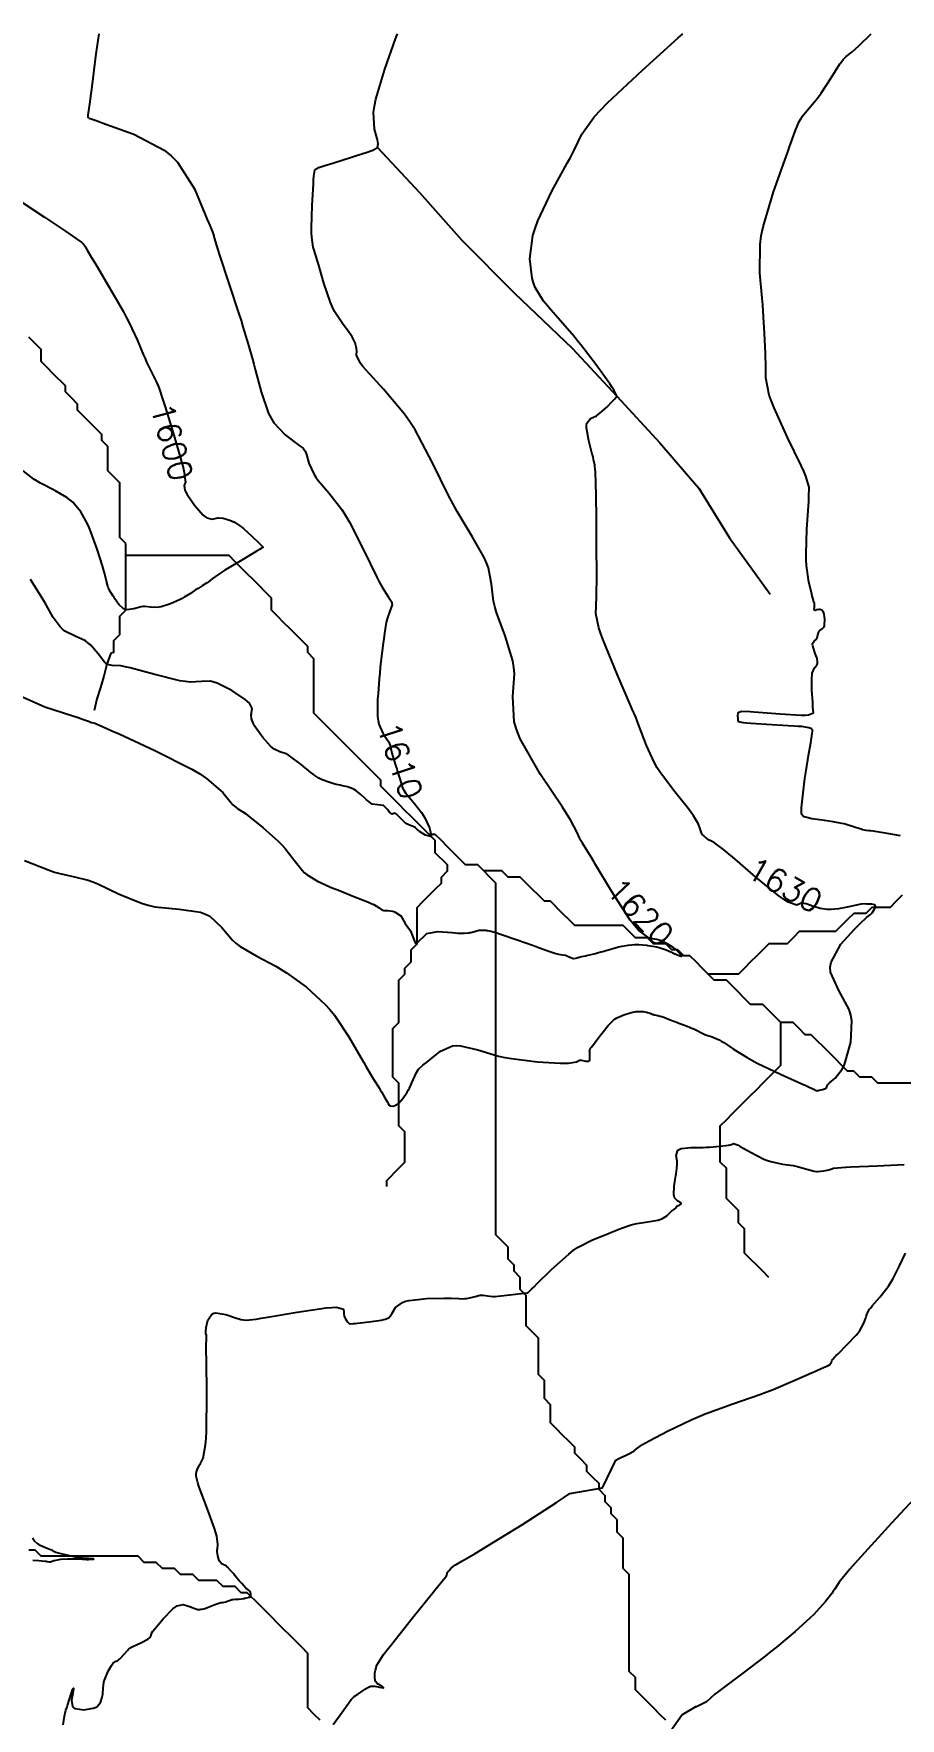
# Model space of a CAD drawing. Header units: metres. Extents: x 68 to 838477, y 94 to 1191015.
# Drawn here: x 837670.8 to 837813.7, y 1190736.2 to 1191013.9 of the extents above; entities that cross this region are included whole.
import ezdxf

# ---------------------------------------------------------------- set-up
doc = ezdxf.new("R2010")
doc.units = ezdxf.units.M
doc.header["$LTSCALE"] = 0.3
doc.layers.add('COTAS 10', color=1, linetype='Continuous')
doc.layers.add('DRENAJE', color=5, linetype='Continuous', lineweight=25)
doc.styles.get("Standard").update_dxf_attribs({"font": 'simplex.shx'})

msp = doc.modelspace()

# ---------------------------------------------------------------- linework, layer by layer
at = {"layer": 'COTAS 10'}
for points, elevation in [([(837667.63, 1190905.19), (837672.66, 1190902.94), (837677.29, 1190901.44), (837678.18, 1190901.14), (837678.9, 1190900.9), (837680.06, 1190900.48), (837680.1, 1190900.42), (837680.11, 1190900.42), (837680.12, 1190900.41), (837680.16, 1190900.4), (837680.29, 1190900.38), (837680.36, 1190900.36), (837680.45, 1190900.34), (837680.91, 1190900.21), (837682.77, 1190899.42), (837683.75, 1190898.98), (837684.92, 1190898.45), (837690.81, 1190895.72), (837696.91, 1190892.62), (837698.21, 1190891.85), (837699.34, 1190891.12), (837702.04, 1190888.79), (837703.38, 1190887.12), (837703.67, 1190886.79), (837703.92, 1190886.53), (837704.49, 1190886.11), (837705.32, 1190885.62), (837705.73, 1190885.32), (837706.21, 1190884.96), (837708.59, 1190883.04), (837711.15, 1190880.76), (837711.73, 1190880.17), (837712.27, 1190879.59), (837713.77, 1190877.63), (837715.08, 1190875.98), (837715.49, 1190875.58), (837715.91, 1190875.23), (837717.63, 1190874.17), (837719.68, 1190873.27), (837720.32, 1190873), (837720.98, 1190872.73), (837723.64, 1190871.68), (837726.01, 1190870.72), (837726.49, 1190870.5), (837726.91, 1190870.31), (837727.78, 1190869.76), (837728.24, 1190869.44), (837728.39, 1190869.39), (837728.55, 1190869.35), (837729.21, 1190869.34), (837729.98, 1190869.26), (837730.21, 1190869.18), (837730.45, 1190869.08), (837731.38, 1190868.49), (837732.09, 1190867.22), (837732.94, 1190866.01), (837733.73, 1190864.01), (837733.97, 1190863.89), (837735.66, 1190865.58), (837737.47, 1190865.9), (837739.8, 1190865.7), (837740.31, 1190865.66), (837740.76, 1190865.63), (837741.87, 1190865.61), (837742.55, 1190865.67), (837742.73, 1190865.7), (837742.91, 1190865.74), (837743.5, 1190865.9), (837744.05, 1190866.06), (837744.2, 1190866.08), (837744.35, 1190866.11), (837744.87, 1190866.13), (837745.38, 1190866.09), (837745.52, 1190866.07), (837745.67, 1190866.05), (837746.2, 1190865.94), (837747.19, 1190865.64), (837747.62, 1190865.5), (837748.12, 1190865.33), (837750.52, 1190864.5), (837753.06, 1190863.62), (837753.66, 1190863.41), (837754.2, 1190863.21), (837755.78, 1190862.65), (837756.89, 1190862.27), (837757.14, 1190862.2), (837757.37, 1190862.14), (837758, 1190862.04), (837758.48, 1190861.97), (837758.61, 1190861.94), (837758.74, 1190861.89), (837759.21, 1190861.68), (837759.64, 1190861.48), (837759.74, 1190861.46), (837759.85, 1190861.44), (837760.18, 1190861.47), (837760.52, 1190861.58), (837760.63, 1190861.6), (837760.74, 1190861.63), (837761.18, 1190861.74), (837761.78, 1190861.87), (837761.99, 1190861.93), (837762.22, 1190861.98), (837763.22, 1190862.23), (837764.35, 1190862.52), (837764.66, 1190862.6), (837764.98, 1190862.69), (837766.12, 1190863.03), (837767.23, 1190863.34), (837767.53, 1190863.41), (837767.82, 1190863.47), (837768.85, 1190863.64), (837769.92, 1190863.72), (837770.25, 1190863.72), (837770.58, 1190863.72), (837771.9, 1190863.63), (837772.1, 1190863.6), (837773.23, 1190863.43), (837773.58, 1190863.35), (837773.93, 1190863.26), (837775.09, 1190862.84), (837775.97, 1190862.46), (837775.98, 1190862.46), (837776.15, 1190862.38), (837776.29, 1190862.32), (837776.52, 1190862.23), (837776.64, 1190862.18), (837776.7, 1190862.15), (837776.79, 1190862.11), (837777.22, 1190861.93), (837777.59, 1190861.81), (837777.64, 1190861.81), (837777.66, 1190861.84), (837777.51, 1190862.06), (837777.23, 1190862.38), (837777.16, 1190862.45), (837777.1, 1190862.52), (837776.9, 1190862.75), (837776.56, 1190863.03), (837776.41, 1190863.13), (837776.23, 1190863.25), (837775.35, 1190863.79), (837774.25, 1190864.32), (837773.92, 1190864.44), (837773.58, 1190864.54), (837772.3, 1190864.81), (837770.53, 1190866.1), (837769.89, 1190866.85), (837769.19, 1190867.77), (837766.11, 1190872.52), (837763.52, 1190876.84), (837763.24, 1190877.3), (837762.67, 1190878.24), (837762.2, 1190879.02), (837761.28, 1190880.45), (837760.97, 1190880.93), (837760.88, 1190881.11), (837760.79, 1190881.32), (837760.45, 1190882.21), (837759.31, 1190884.3), (837758.71, 1190885.25), (837758, 1190886.37), (837754.41, 1190891.76), (837751.04, 1190897.66), (837750.46, 1190899.09), (837750.04, 1190900.44), (837749.8, 1190904.61), (837750.08, 1190908.34), (837749.98, 1190909.41), (837749.8, 1190910.5), (837748.54, 1190914.61), (837747.12, 1190918.49), (837746.85, 1190919.44), (837746.63, 1190920.33), (837746.28, 1190923.14), (837745.8, 1190925.84), (837745.49, 1190926.67), (837745.11, 1190927.55), (837743.14, 1190931.01), (837740.64, 1190935.13), (837739.93, 1190936.41), (837739.21, 1190937.76), (837736.57, 1190943.16), (837733.7, 1190948.55), (837732.84, 1190949.9), (837731.96, 1190951.18), (837728.53, 1190955.29), (837725.65, 1190958.39), (837725.11, 1190959.04), (837724.68, 1190959.61), (837724.07, 1190960.89), (837724.1, 1190961.62), (837724.08, 1190961.84), (837724.05, 1190962.06), (837723.83, 1190962.9), (837723.32, 1190963.92), (837723.1, 1190964.25), (837722.86, 1190964.61), (837721.72, 1190966.08), (837720.43, 1190968.09), (837720.1, 1190968.78), (837719.78, 1190969.54), (837718.68, 1190972.76), (837717.78, 1190975.86), (837717.58, 1190976.54), (837717.4, 1190977.15), (837716.92, 1190978.68), (837716.69, 1190980.36), (837716.66, 1190981.06), (837716.65, 1190981.86), (837716.75, 1190985.56), (837716.94, 1190989.11), (837716.99, 1190989.8), (837717.03, 1190990.37), (837717.18, 1190991.4), (837717.51, 1190991.64), (837717.67, 1190991.72), (837717.87, 1190991.8), (837718.84, 1190992.14), (837720.31, 1190992.6), (837720.82, 1190992.76), (837721.37, 1190992.93), (837723.74, 1190993.66), (837725.95, 1190994.38), (837726.39, 1190994.54), (837726.76, 1190994.69), (837727.52, 1190995.09), (837727.62, 1190995.74), (837727.58, 1190996.05), (837727.51, 1190996.4), (837727.03, 1190998.12), (837726.93, 1191000), (837726.88, 1191000.9), (837727.03, 1191001.93), (837727.25, 1191003.06), (837728.74, 1191008.05), (837730.5, 1191013.01), (837730.82, 1191013.87)], 1620), ([(837669.35, 1190877.57), (837673.37, 1190876), (837674.3, 1190875.68), (837675.15, 1190875.42), (837677.57, 1190874.87), (837679.84, 1190874.32), (837680.6, 1190874.05), (837681.41, 1190873.72), (837684.81, 1190872.11), (837688.63, 1190870.53), (837689.71, 1190870.22), (837690.8, 1190869.97), (837694.81, 1190869.54), (837698.36, 1190869.06), (837699.16, 1190868.77), (837699.88, 1190868.41), (837701.83, 1190866.57), (837703.59, 1190864.46), (837704.2, 1190863.93), (837704.85, 1190863.43), (837707.63, 1190861.83), (837710.77, 1190860.17), (837711.66, 1190859.64), (837712.54, 1190859.06), (837715.8, 1190856.71), (837718.88, 1190853.88), (837719.65, 1190853.01), (837720.4, 1190852.1), (837722.81, 1190848.5), (837724.78, 1190845.09), (837725.24, 1190844.3), (837725.66, 1190843.59), (837726.88, 1190841.56), (837727.77, 1190840.13), (837727.98, 1190839.79), (837728.17, 1190839.46), (837728.75, 1190838.47), (837729.14, 1190837.77), (837729.22, 1190837.63), (837729.29, 1190837.51), (837729.42, 1190837.25), (837729.56, 1190837.17), (837729.62, 1190837.15), (837729.7, 1190837.14), (837730.09, 1190837.11), (837730.62, 1190837.29), (837730.79, 1190837.41), (837730.97, 1190837.56), (837731.68, 1190838.34), (837732.41, 1190839.4), (837732.59, 1190839.73), (837732.78, 1190840.06), (837733.38, 1190841.41), (837733.96, 1190842.65), (837734.13, 1190842.93), (837734.3, 1190843.18), (837734.96, 1190843.83), (837735.82, 1190844.48), (837736.13, 1190844.72), (837736.47, 1190844.98), (837737.91, 1190846.16), (837739.85, 1190847.02), (837740.49, 1190847.08), (837741.18, 1190847.06), (837744.04, 1190846.38), (837747.48, 1190845.36), (837748.53, 1190845.14), (837749.61, 1190844.94), (837753.88, 1190844.42), (837757.62, 1190844.21), (837758.38, 1190844.2), (837759.01, 1190844.21), (837760.29, 1190844.43), (837760.82, 1190844.66), (837760.98, 1190844.68), (837761.14, 1190844.68), (837761.79, 1190844.53), (837762.32, 1190844.49), (837762.42, 1190844.55), (837762.49, 1190844.66), (837762.54, 1190845.32), (837762.49, 1190846.05), (837762.48, 1190846.2), (837762.49, 1190846.33), (837762.56, 1190846.58), (837762.78, 1190846.83), (837762.88, 1190846.96), (837763, 1190847.12), (837763.57, 1190847.88), (837764.29, 1190848.82), (837764.49, 1190849.09), (837764.71, 1190849.36), (837765.51, 1190850.37), (837766.41, 1190851.27), (837766.69, 1190851.47), (837766.98, 1190851.66), (837768.12, 1190852.16), (837769.17, 1190852.47), (837769.4, 1190852.53), (837769.6, 1190852.58), (837770.14, 1190852.69), (837770.54, 1190852.72), (837770.66, 1190852.72), (837770.79, 1190852.72), (837771.28, 1190852.69), (837771.78, 1190852.61), (837771.91, 1190852.58), (837772.04, 1190852.55), (837772.47, 1190852.4), (837772.91, 1190852.23), (837773.04, 1190852.19), (837773.18, 1190852.15), (837773.72, 1190852.02), (837774.26, 1190851.89), (837774.4, 1190851.85), (837774.54, 1190851.8), (837775, 1190851.63), (837775.48, 1190851.44), (837775.62, 1190851.38), (837775.77, 1190851.32), (837776.34, 1190851.11), (837776.98, 1190850.87), (837777.18, 1190850.8), (837777.37, 1190850.73), (837778.13, 1190850.43), (837778.85, 1190850.15), (837779.02, 1190850.08), (837779.18, 1190850.02), (837779.67, 1190849.82), (837780.09, 1190849.63), (837780.22, 1190849.56), (837780.34, 1190849.5), (837780.8, 1190849.24), (837781.38, 1190848.95), (837781.57, 1190848.87), (837781.79, 1190848.79), (837782.68, 1190848.5), (837783.82, 1190848.01), (837784.19, 1190847.81), (837784.58, 1190847.58), (837786.19, 1190846.5), (837788.44, 1190845.1), (837789.24, 1190844.66), (837790.12, 1190844.2), (837793.95, 1190842.37), (837797.44, 1190840.79), (837798.11, 1190840.48), (837798.66, 1190840.23), (837799.54, 1190839.83), (837799.59, 1190839.8), (837799.61, 1190839.79), (837799.62, 1190839.78), (837799.69, 1190839.74), (837799.76, 1190839.7), (837799.78, 1190839.69), (837799.8, 1190839.69), (837799.85, 1190839.67), (837799.9, 1190839.67), (837799.91, 1190839.66), (837799.92, 1190839.66), (837799.96, 1190839.65), (837800.11, 1190839.67), (837800.2, 1190839.69), (837800.31, 1190839.72), (837800.86, 1190839.85), (837801.38, 1190840.02), (837801.47, 1190840.07), (837801.53, 1190840.12), (837801.56, 1190840.28), (837801.7, 1190840.6), (837801.83, 1190840.75), (837802.01, 1190840.92), (837802.98, 1190841.72), (837804.13, 1190843.21), (837804.41, 1190843.81), (837804.68, 1190844.5), (837805.53, 1190847.64), (837805.68, 1190851.18), (837805.51, 1190852.11), (837805.25, 1190853.03), (837803.54, 1190856.16), (837802.19, 1190859.16), (837802.15, 1190859.99), (837802.27, 1190860.82), (837803.91, 1190863.79), (837806.14, 1190866.27), (837806.62, 1190866.78), (837807.05, 1190867.22), (837808.13, 1190868.17), (837808.76, 1190868.67), (837808.91, 1190868.82), (837809.05, 1190868.98), (837809.45, 1190869.59), (837809.59, 1190870.1), (837809.56, 1190870.2), (837809.49, 1190870.28), (837809.01, 1190870.4), (837808.4, 1190870.4), (837808.26, 1190870.4), (837808.13, 1190870.4), (837807.75, 1190870.43), (837807.32, 1190870.41), (837807.16, 1190870.39), (837806.98, 1190870.36), (837806.19, 1190870.18), (837805.23, 1190869.96), (837804.94, 1190869.9), (837804.64, 1190869.83), (837803.5, 1190869.61), (837802.31, 1190869.49), (837801.98, 1190869.49), (837801.65, 1190869.51), (837800.48, 1190869.7), (837799.42, 1190869.99), (837799.17, 1190870.07), (837798.93, 1190870.15), (837798.2, 1190870.42), (837797.58, 1190870.56), (837797.41, 1190870.55), (837797.23, 1190870.52), (837796.61, 1190870.25), (837795.21, 1190870.71), (837794.54, 1190871.14), (837793.75, 1190871.71), (837789.89, 1190874.86), (837786.02, 1190878.17), (837785.37, 1190878.71), (837785.21, 1190878.84), (837784.53, 1190879.39), (837783.05, 1190880.48), (837782.44, 1190880.81), (837782.31, 1190880.88), (837782.2, 1190880.94), (837781.94, 1190881.11), (837781.78, 1190881.22), (837781.74, 1190881.25), (837781.7, 1190881.29), (837781.54, 1190881.42), (837781.39, 1190881.55), (837781.34, 1190881.59), (837781.31, 1190881.62), (837781.17, 1190881.75), (837781.05, 1190881.89), (837781.02, 1190881.94), (837780.99, 1190881.98), (837780.91, 1190882.16), (837780.79, 1190882.5), (837780.74, 1190882.64), (837780.68, 1190882.8), (837780.41, 1190883.57), (837779.62, 1190884.94), (837779.23, 1190885.48), (837778.78, 1190886.09), (837776.53, 1190888.9), (837774.16, 1190892.05), (837773.63, 1190892.89), (837773.15, 1190893.7), (837771.87, 1190896.53), (837770.56, 1190899.99), (837770.07, 1190901.21), (837769.51, 1190902.54), (837767.04, 1190908.3), (837764.76, 1190913.79), (837764.33, 1190914.95), (837763.99, 1190915.96), (837763.49, 1190918.3), (837763.55, 1190919.48), (837763.57, 1190919.75), (837763.58, 1190920), (837763.62, 1190920.7), (837763.64, 1190922.42), (837763.65, 1190923.31), (837763.65, 1190924.38), (837763.63, 1190929.72), (837763.59, 1190935.27), (837763.58, 1190936.46), (837763.57, 1190937.51), (837763.52, 1190940.04), (837763.45, 1190941.4), (837763.44, 1190941.71), (837763.42, 1190941.99), (837763.34, 1190942.74), (837763.14, 1190943.7), (837763.04, 1190944.1), (837762.92, 1190944.57), (837762.34, 1190946.75), (837761.96, 1190948.88), (837761.96, 1190949.32), (837762.02, 1190949.68), (837762.62, 1190950.43), (837763.6, 1190950.89), (837763.88, 1190951.08), (837764.18, 1190951.3), (837765.3, 1190952.3), (837766.27, 1190953.29), (837766.47, 1190953.5), (837766.64, 1190953.68), (837766.99, 1190954.1), (837766.55, 1190955.05), (837766.22, 1190955.55), (837765.8, 1190956.17), (837763.54, 1190959.27), (837761.03, 1190962.57), (837760.45, 1190963.3), (837759.93, 1190963.95), (837758.47, 1190965.66), (837757.23, 1190967.02), (837756.85, 1190967.45), (837756.45, 1190967.91), (837754.87, 1190969.76), (837753.49, 1190972.06), (837753.22, 1190972.8), (837753, 1190973.59), (837752.62, 1190976.78), (837753.14, 1190980.6), (837753.49, 1190981.78), (837753.93, 1190983.02), (837756.27, 1190987.91), (837758.8, 1190992.53), (837759.36, 1190993.6), (837759.87, 1190994.57), (837761.18, 1190997.3), (837763.13, 1191000), (837763.28, 1191000.21), (837764.28, 1191001.29), (837765.45, 1191002.5), (837771.18, 1191007.88), (837777.06, 1191013.17), (837777.82, 1191013.87)], 1630), ([(837679.9, 1191000), (837679.89, 1191000.01), (837679.88, 1191000.02), (837679.88, 1191000.03), (837679.84, 1191000.1), (837679.83, 1191000.26), (837679.83, 1191000.33), (837679.84, 1191000.42), (837679.9, 1191000.83), (837680.14, 1191002.62), (837680.26, 1191003.58), (837680.41, 1191004.73), (837681.16, 1191010.54), (837681.61, 1191013.87)], 1610), ([(837813.75, 1190881.67), (837811.5, 1190882.05), (837809.85, 1190882.32), (837809.52, 1190882.37), (837809.26, 1190882.41), (837808.81, 1190882.48), (837808.66, 1190882.49), (837808.58, 1190882.5), (837808.5, 1190882.5), (837808.09, 1190882.55), (837807.47, 1190882.67), (837807.25, 1190882.74), (837807.01, 1190882.81), (837805.99, 1190883.16), (837804.78, 1190883.54), (837804.42, 1190883.63), (837804.06, 1190883.71), (837802.65, 1190883.96), (837801.21, 1190884.16), (837800.83, 1190884.22), (837800.45, 1190884.27), (837799.12, 1190884.48), (837798.06, 1190884.71), (837797.86, 1190884.79), (837797.69, 1190884.88), (837797.38, 1190885.23), (837797.39, 1190886), (837797.41, 1190886.35), (837797.45, 1190886.76), (837797.66, 1190888.73), (837797.96, 1190891.1), (837798.06, 1190891.77), (837798.16, 1190892.44), (837798.57, 1190894.9), (837798.93, 1190896.97), (837799, 1190897.4), (837799.06, 1190897.76), (837799.19, 1190898.53), (837799.22, 1190898.84), (837799.22, 1190898.91), (837799.22, 1190898.97), (837799.2, 1190899.13), (837799.09, 1190899.25), (837799.03, 1190899.29), (837798.96, 1190899.32), (837798.62, 1190899.48), (837797.44, 1190899.65), (837796.84, 1190899.7), (837796.12, 1190899.75), (837792.54, 1190899.95), (837789.05, 1190900.15), (837788.38, 1190900.2), (837787.85, 1190900.26), (837787, 1190900.46), (837786.99, 1190900.73), (837786.98, 1190900.83), (837786.96, 1190900.94), (837786.89, 1190901.43), (837786.94, 1190901.88), (837787, 1190901.97), (837787.09, 1190902.04), (837787.58, 1190902.18), (837788.94, 1190902.13), (837789.57, 1190902.09), (837790.31, 1190902.03), (837793.9, 1190901.74), (837797.36, 1190901.54), (837798.01, 1190901.54), (837798.54, 1190901.58), (837799.36, 1190901.94), (837799.3, 1190902.84), (837799.28, 1190903.22), (837799.25, 1190903.65), (837799.13, 1190905.68), (837799.1, 1190907.7), (837799.14, 1190908.12), (837799.19, 1190908.49), (837799.53, 1190909.32), (837799.88, 1190909.71), (837799.95, 1190909.8), (837800, 1190909.88), (837800.05, 1190910.07), (837800.02, 1190910.21), (837800.02, 1190910.25), (837800.03, 1190910.29), (837800.06, 1190910.44), (837800.01, 1190910.78), (837799.96, 1190910.94), (837799.9, 1190911.13), (837799.54, 1190912.04), (837799.26, 1190912.98), (837799.24, 1190913.17), (837799.24, 1190913.34), (837799.48, 1190913.73), (837799.83, 1190914.02), (837799.9, 1190914.13), (837799.96, 1190914.25), (837800.12, 1190914.78), (837800.28, 1190915.29), (837800.35, 1190915.41), (837800.43, 1190915.51), (837800.79, 1190915.76), (837801.12, 1190916.1), (837801.17, 1190916.25), (837801.22, 1190916.43), (837801.25, 1190917.3), (837801.14, 1190918.17), (837801.09, 1190918.35), (837801.03, 1190918.5), (837800.76, 1190918.84), (837800.44, 1190918.95), (837800.34, 1190918.96), (837800.25, 1190918.96), (837799.91, 1190918.88), (837799.64, 1190918.82), (837799.59, 1190918.83), (837799.55, 1190918.85), (837799.5, 1190919.02), (837799.52, 1190919.23), (837799.52, 1190919.28), (837799.52, 1190919.33), (837799.52, 1190919.46), (837799.52, 1190919.56), (837799.52, 1190919.59), (837799.52, 1190919.61), (837799.53, 1190919.68), (837799.54, 1190919.74), (837799.54, 1190919.76), (837799.54, 1190919.77), (837799.54, 1190919.83), (837799.54, 1190919.88), (837799.53, 1190919.89), (837799.53, 1190919.91), (837799.53, 1190919.94), (837799.53, 1190919.99), (837799.53, 1190919.99), (837799.53, 1190920.02), (837799.52, 1190920.08), (837799.51, 1190920.1), (837799.5, 1190920.13), (837799.44, 1190920.25), (837799.27, 1190920.83), (837799.19, 1190921.14), (837799.1, 1190921.52), (837798.63, 1190923.44), (837798.24, 1190926.22), (837798.2, 1190927.13), (837798.17, 1190928.11), (837798.31, 1190932.2), (837798.56, 1190936), (837798.6, 1190936.8), (837798.64, 1190937.5), (837798.69, 1190939.11), (837798.14, 1190940.92), (837797.79, 1190941.74), (837797.36, 1190942.7), (837795.12, 1190947.31), (837792.88, 1190952.18), (837792.45, 1190953.29), (837792.1, 1190954.31), (837791.55, 1190957.17), (837791.5, 1190959.64), (837791.48, 1190960.41), (837791.45, 1190961.22), (837791.31, 1190964.45), (837791.09, 1190968.11), (837791.01, 1190969.18), (837790.91, 1190970.27), (837790.51, 1190974.45), (837790.58, 1190979.14), (837790.78, 1190980.56), (837791.07, 1190982.04), (837792.77, 1190987.8), (837794.67, 1190993.05), (837795.08, 1190994.21), (837795.45, 1190995.22), (837796.35, 1190997.8), (837797.04, 1190999.41), (837797.27, 1190999.82), (837797.39, 1191000), (837797.52, 1191000.21), (837798.55, 1191001.47), (837799.81, 1191002.96), (837800.2, 1191003.49), (837800.62, 1191004.07), (837802.27, 1191006.6), (837803.74, 1191008.88), (837804.03, 1191009.3), (837804.28, 1191009.64), (837804.76, 1191010.09), (837805.71, 1191010.81), (837806.24, 1191011.3), (837806.9, 1191011.92), (837808.87, 1191013.87)], 1640), ([(837679.92, 1191000), (837679.92, 1190999.98), (837679.95, 1190999.97), (837679.96, 1190999.96), (837679.96, 1190999.96), (837679.98, 1190999.95), (837681.12, 1190999.54), (837681.83, 1190999.28), (837682.71, 1190998.96), (837687.33, 1190997.3), (837692.36, 1190994.67), (837693.5, 1190993.74), (837694.53, 1190992.71), (837697.33, 1190988.29), (837699.06, 1190984.16), (837699.41, 1190983.33), (837699.7, 1190982.62), (837700.3, 1190981.19), (837700.48, 1190980.7), (837700.52, 1190980.58), (837700.55, 1190980.49), (837700.58, 1190980.23), (837700.95, 1190978.97), (837701.18, 1190978.24), (837701.47, 1190977.34), (837703, 1190972.72), (837704.65, 1190967.71), (837705.02, 1190966.57), (837705.34, 1190965.54), (837706.21, 1190962.72), (837706.9, 1190960.21), (837707.12, 1190959.39), (837707.36, 1190958.5), (837708.32, 1190954.83), (837709.57, 1190951.28), (837709.98, 1190950.48), (837710.42, 1190949.74), (837712.27, 1190947.74), (837713.97, 1190946.49), (837714.32, 1190946.23), (837714.61, 1190946.01), (837715.25, 1190945.55), (837715.58, 1190945.06), (837715.68, 1190944.81), (837715.79, 1190944.52), (837716.22, 1190943.1), (837717, 1190941.31), (837717.33, 1190940.78), (837717.71, 1190940.24), (837719.47, 1190938.19), (837721.63, 1190935.44), (837722.25, 1190934.46), (837722.89, 1190933.38), (837725.27, 1190928.71), (837727.38, 1190924.3), (837727.85, 1190923.39), (837728.27, 1190922.62), (837729.35, 1190920.97), (837729.85, 1190920.18), (837729.9, 1190919.96), (837729.91, 1190919.72), (837729.62, 1190918.85), (837729.1, 1190917.42), (837728.96, 1190916.83), (837728.83, 1190916.16), (837728.37, 1190913.05), (837727.98, 1190909.47), (837727.88, 1190908.5), (837727.8, 1190907.55), (837727.6, 1190905.08), (837727.54, 1190904.19), (837727.54, 1190901.32), (837727.62, 1190900.67), (837727.74, 1190900.08), (837728.44, 1190898.49), (837729.19, 1190897.44), (837729.33, 1190897.2), (837729.45, 1190896.98), (837729.65, 1190896.37), (837729.74, 1190895.75), (837729.8, 1190895.53), (837729.86, 1190895.28), (837730.19, 1190894.18), (837730.58, 1190893), (837730.68, 1190892.69), (837730.77, 1190892.39), (837731.09, 1190891.39), (837731.47, 1190890.15), (837731.64, 1190889.58), (837732.03, 1190888.91), (837732.21, 1190888.65), (837732.44, 1190888.36), (837733.55, 1190887.04), (837734.76, 1190885.49), (837735.05, 1190885.05), (837735.31, 1190884.6), (837736.09, 1190882.97), (837736.37, 1190881.78), (837736.33, 1190881.62), (837736.22, 1190881.52), (837735.4, 1190881.78), (837734.44, 1190882.39), (837734.25, 1190882.52), (837734.09, 1190882.63), (837733.81, 1190882.9), (837733.75, 1190883.02), (837733.73, 1190883.05), (837733.71, 1190883.07), (837733.64, 1190883.11), (837733.38, 1190883.21), (837733.24, 1190883.27), (837733.07, 1190883.33), (837732.19, 1190883.69), (837730.96, 1190884.9), (837730.71, 1190885.18), (837730.3, 1190885.39), (837729.94, 1190885.24), (837729.62, 1190885.43), (837729.49, 1190885.5), (837729.18, 1190886), (837728.5, 1190886.63), (837726.61, 1190886.89), (837725.91, 1190887.44), (837725.71, 1190887.61), (837725.5, 1190887.79), (837724.74, 1190888.49), (837723.92, 1190889.14), (837723.69, 1190889.28), (837723.46, 1190889.41), (837722.58, 1190889.72), (837721.75, 1190889.9), (837721.54, 1190889.95), (837721.34, 1190889.99), (837720.71, 1190890.13), (837720.13, 1190890.28), (837719.97, 1190890.33), (837719.8, 1190890.38), (837719.16, 1190890.6), (837718.57, 1190890.83), (837718.42, 1190890.89), (837718.28, 1190890.95), (837717.86, 1190891.15), (837717.18, 1190891.61), (837716.89, 1190891.84), (837716.55, 1190892.11), (837714.93, 1190893.42), (837713.22, 1190894.7), (837712.82, 1190894.96), (837712.46, 1190895.16), (837711.41, 1190895.52), (837710.47, 1190895.92), (837710.18, 1190896.15), (837709.86, 1190896.44), (837708.59, 1190897.89), (837707.47, 1190899.45), (837707.25, 1190899.8), (837707.07, 1190900.12), (837706.74, 1190900.96), (837706.71, 1190901.59), (837706.72, 1190901.77), (837706.73, 1190901.95), (837706.83, 1190902.63), (837706.41, 1190903.5), (837706.09, 1190903.81), (837705.69, 1190904.14), (837703.51, 1190905.59), (837701.07, 1190906.81), (837700.51, 1190907.01), (837699.99, 1190907.14), (837698.51, 1190907.08), (837696.62, 1190906.97), (837695.84, 1190907.07), (837694.95, 1190907.23), (837690.81, 1190908.26), (837686.77, 1190909.34), (837685.94, 1190909.53), (837685.23, 1190909.66), (837683.76, 1190909.74), (837683.01, 1190909.89), (837682.76, 1190910.06), (837682.51, 1190910.3), (837681.46, 1190911.63), (837680.18, 1190913.13), (837679.78, 1190913.46), (837679.36, 1190913.77), (837677.67, 1190914.58), (837676, 1190915.41), (837675.6, 1190915.73), (837675.22, 1190916.08), (837674.06, 1190917.67), (837672.88, 1190919.73), (837672.49, 1190920.39), (837672.06, 1190921.09), (837670.3, 1190923.9)], 1610), ([(837668.71, 1190986.22), (837672.64, 1190983.64), (837676.09, 1190981.3), (837676.78, 1190980.83), (837677.35, 1190980.44), (837678.47, 1190979.69), (837678.78, 1190979.47), (837678.84, 1190979.42), (837678.9, 1190979.37), (837679, 1190979.24), (837679.05, 1190979.14), (837679.07, 1190979.1), (837679.1, 1190979.07), (837679.2, 1190978.96), (837679.34, 1190978.77), (837679.39, 1190978.69), (837679.45, 1190978.6), (837679.67, 1190978.21), (837680.38, 1190976.99), (837680.74, 1190976.38), (837681.17, 1190975.66), (837683.29, 1190972.09), (837685.57, 1190968.11), (837686.09, 1190967.13), (837686.57, 1190966.2), (837687.93, 1190963.29), (837688.94, 1190960.9), (837689.2, 1190960.31), (837689.46, 1190959.74), (837690.32, 1190957.95), (837690.8, 1190956.98), (837691.01, 1190956.55), (837691.15, 1190956.25), (837691.28, 1190955.97), (837691.59, 1190955.25), (837692.04, 1190953.86), (837692.25, 1190953.17), (837692.51, 1190952.35), (837693.76, 1190948.25), (837694.98, 1190944.15), (837695.21, 1190943.32), (837695.4, 1190942.63), (837695.7, 1190941.25), (837695.72, 1190940.8), (837695.74, 1190940.7), (837695.75, 1190940.59), (837695.83, 1190940.3), (837695.86, 1190940.02), (837695.85, 1190939.93), (837695.83, 1190939.82), (837695.66, 1190939.41), (837695.78, 1190938.64), (837695.94, 1190938.32), (837696.15, 1190937.94), (837697.36, 1190936.18), (837698.75, 1190934.56), (837699.08, 1190934.27), (837699.39, 1190934.05), (837700.27, 1190933.85), (837700.99, 1190934.03), (837701.18, 1190934.05), (837701.38, 1190934.06), (837702.07, 1190933.99), (837702.77, 1190933.81), (837702.97, 1190933.74), (837703.17, 1190933.66), (837703.93, 1190933.33), (837704.84, 1190932.75), (837705.14, 1190932.52), (837705.46, 1190932.25), (837706.81, 1190931.05), (837708, 1190929.92), (837708.23, 1190929.7), (837708.41, 1190929.53), (837708.69, 1190929.25), (837708.67, 1190929.24), (837708.67, 1190929.23), (837708.66, 1190929.23), (837708.65, 1190929.21), (837708.07, 1190928.85), (837707.7, 1190928.63), (837707.25, 1190928.36), (837704.87, 1190926.95), (837702.37, 1190925.44), (837701.83, 1190925.1), (837701.36, 1190924.8), (837700.25, 1190924), (837699.6, 1190923.49), (837699.42, 1190923.36), (837699.24, 1190923.24), (837698.61, 1190922.85), (837697.94, 1190922.45), (837697.74, 1190922.32), (837697.53, 1190922.18), (837696.71, 1190921.61), (837695.67, 1190920.97), (837695.33, 1190920.78), (837694.96, 1190920.6), (837693.42, 1190919.92), (837691.88, 1190919.42), (837691.51, 1190919.34), (837691.17, 1190919.3), (837690.12, 1190919.36), (837689.16, 1190919.48), (837688.87, 1190919.46), (837688.56, 1190919.42), (837687.36, 1190919.09), (837686.19, 1190918.91), (837685.91, 1190918.96), (837685.65, 1190919.06), (837684.85, 1190919.78), (837684.24, 1190920.71), (837684.09, 1190920.93), (837683.95, 1190921.14), (837683.54, 1190921.77), (837683.21, 1190922.39), (837683.14, 1190922.59), (837683.06, 1190922.8), (837682.84, 1190923.65), (837682.49, 1190925.02), (837682.33, 1190925.55), (837682.16, 1190926.15), (837681.3, 1190928.88), (837680.27, 1190931.75), (837679.98, 1190932.45), (837679.69, 1190933.09), (837678.62, 1190935.07), (837677.28, 1190936.65), (837676.82, 1190937.04), (837676.33, 1190937.42), (837674.21, 1190938.62), (837671.98, 1190939.77), (837671.41, 1190940.11), (837670.87, 1190940.47), (837669.1, 1190941.84)], 1600), ([(837675.7, 1190735.1), (837675.93, 1190736.54), (837675.98, 1190736.83), (837676.02, 1190737.07), (837676.16, 1190737.54), (837676.31, 1190737.91), (837676.38, 1190738.09), (837676.44, 1190738.3), (837676.76, 1190739.35), (837677.05, 1190740.37), (837677.11, 1190740.57), (837677.16, 1190740.72), (837677.24, 1190740.98), (837677.25, 1190740.98), (837677.25, 1190740.98), (837677.25, 1190740.98), (837677.26, 1190740.99), (837677.28, 1190741.01), (837677.29, 1190741.02), (837677.3, 1190741.04), (837677.35, 1190741.12), (837677.39, 1190741.17), (837677.4, 1190741.16), (837677.4, 1190741.15), (837677.4, 1190741.05), (837677.33, 1190740.67), (837677.3, 1190740.48), (837677.27, 1190740.26), (837677.08, 1190739.17), (837677.26, 1190738.13), (837677.45, 1190737.94), (837677.7, 1190737.79), (837679.12, 1190737.61), (837680.65, 1190737.85), (837680.96, 1190737.97), (837681.24, 1190738.11), (837681.86, 1190738.81), (837682.14, 1190739.69), (837682.19, 1190739.94), (837682.23, 1190740.19), (837682.3, 1190741.16), (837682.43, 1190742.18), (837682.51, 1190742.48), (837682.61, 1190742.78), (837683.12, 1190743.94), (837683.67, 1190744.9), (837683.79, 1190745.09), (837683.9, 1190745.25), (837684.2, 1190745.53), (837684.41, 1190745.59), (837684.52, 1190745.64), (837684.72, 1190745.72), (837685.01, 1190745.94), (837685.11, 1190746.05), (837685.23, 1190746.17), (837685.78, 1190746.79), (837686.29, 1190747.4), (837686.39, 1190747.51), (837686.47, 1190747.6), (837686.61, 1190747.75), (837686.91, 1190747.89), (837687.09, 1190747.98), (837687.32, 1190748.09), (837688.52, 1190748.66), (837689.67, 1190749.26), (837689.87, 1190749.39), (837690.02, 1190749.49), (837690.13, 1190749.74), (837690.31, 1190750.26), (837690.5, 1190750.54), (837690.75, 1190750.88), (837692.18, 1190752.58), (837693.79, 1190754.22), (837694.17, 1190754.52), (837694.51, 1190754.74), (837695.46, 1190754.98), (837696.18, 1190754.76), (837696.37, 1190754.7), (837696.56, 1190754.63), (837697.22, 1190754.37), (837697.75, 1190754.17), (837697.87, 1190754.14), (837697.97, 1190754.12), (837698.22, 1190754.11), (837698.37, 1190754.16), (837698.41, 1190754.17), (837698.45, 1190754.17), (837698.58, 1190754.17), (837698.9, 1190754.25), (837699.05, 1190754.3), (837699.24, 1190754.37), (837700.13, 1190754.72), (837701.02, 1190755.07), (837701.2, 1190755.14), (837701.36, 1190755.19), (837701.7, 1190755.26), (837701.87, 1190755.26), (837701.93, 1190755.26), (837702, 1190755.27), (837702.25, 1190755.33), (837702.56, 1190755.42), (837702.65, 1190755.45), (837702.74, 1190755.48), (837703.11, 1190755.63), (837703.49, 1190755.76), (837703.6, 1190755.78), (837703.71, 1190755.8), (837704.08, 1190755.83), (837704.46, 1190755.84), (837704.57, 1190755.85), (837704.68, 1190755.86), (837705.08, 1190755.89), (837705.45, 1190755.95), (837705.54, 1190755.96), (837705.63, 1190755.98), (837705.89, 1190756.06), (837706.12, 1190756.13), (837706.18, 1190756.14), (837706.23, 1190756.15), (837706.42, 1190756.15), (837706.56, 1190756.21), (837706.59, 1190756.26), (837706.61, 1190756.32), (837706.63, 1190756.65), (837706.56, 1190757.01), (837706.52, 1190757.09), (837706.47, 1190757.16), (837706.22, 1190757.36), (837705.92, 1190757.55), (837705.84, 1190757.62), (837705.75, 1190757.7), (837705.46, 1190758.03), (837705.16, 1190758.4), (837705.09, 1190758.49), (837705.01, 1190758.58), (837704.73, 1190758.88), (837704.49, 1190759.13), (837704.43, 1190759.2), (837704.38, 1190759.26), (837704.23, 1190759.48), (837704.02, 1190759.76), (837703.92, 1190759.86), (837703.82, 1190759.99), (837703.32, 1190760.53), (837702.83, 1190761.03), (837702.73, 1190761.13), (837702.65, 1190761.21), (837702.5, 1190761.36), (837702.44, 1190761.39), (837702.41, 1190761.4), (837702.39, 1190761.41), (837702.27, 1190761.44), (837702.11, 1190761.52), (837702.05, 1190761.55), (837701.99, 1190761.59), (837701.72, 1190761.77), (837701.46, 1190762.09), (837701.4, 1190762.22), (837701.34, 1190762.35), (837701.19, 1190762.97), (837701.11, 1190763.7), (837701.11, 1190763.9), (837701.12, 1190764.1), (837701.2, 1190764.85), (837701.02, 1190766.2), (837700.86, 1190766.78), (837700.65, 1190767.46), (837699.49, 1190770.67), (837698.31, 1190773.83), (837698.08, 1190774.47), (837697.9, 1190775.01), (837697.6, 1190776.13), (837697.64, 1190776.58), (837697.66, 1190776.71), (837697.69, 1190776.84), (837697.86, 1190777.29), (837698.13, 1190777.83), (837698.23, 1190778.02), (837698.34, 1190778.22), (837698.79, 1190779.08), (837699.19, 1190781.27), (837699.26, 1190782.31), (837699.31, 1190783.53), (837699.36, 1190789.53), (837699.31, 1190795.38), (837699.3, 1190796.52), (837699.3, 1190797.44), (837699.32, 1190799.02), (837699.32, 1190799.24), (837699.32, 1190799.31), (837699.31, 1190799.37), (837699.23, 1190799.64), (837699.22, 1190800.15), (837699.25, 1190800.37), (837699.29, 1190800.62), (837699.55, 1190801.82), (837700.22, 1190802.83), (837700.52, 1190802.97), (837700.87, 1190803.03), (837702.53, 1190802.73), (837704.25, 1190802.15), (837704.63, 1190802.04), (837704.97, 1190801.95), (837705.86, 1190801.8), (837707.53, 1190802), (837708.36, 1190802.13), (837709.36, 1190802.29), (837714.28, 1190803.13), (837719.08, 1190803.85), (837720, 1190803.93), (837720.74, 1190803.96), (837721.93, 1190803.64), (837721.96, 1190803.07), (837721.98, 1190802.93), (837721.99, 1190802.81), (837722.04, 1190802.47), (837722.14, 1190802.19), (837722.18, 1190802.11), (837722.22, 1190802.03), (837722.43, 1190801.74), (837722.63, 1190801.49), (837722.68, 1190801.43), (837722.72, 1190801.39), (837722.84, 1190801.28), (837722.92, 1190801.22), (837722.94, 1190801.21), (837722.96, 1190801.21), (837723.02, 1190801.19), (837723.53, 1190801.25), (837723.83, 1190801.29), (837724.2, 1190801.33), (837726.14, 1190801.56), (837728.1, 1190801.84), (837728.49, 1190801.92), (837728.82, 1190801.99), (837729.44, 1190802.24), (837729.72, 1190802.64), (837729.82, 1190802.8), (837729.94, 1190802.99), (837730.46, 1190803.89), (837731.61, 1190804.76), (837732.13, 1190804.93), (837732.73, 1190805.08), (837735.61, 1190805.39), (837738.52, 1190805.47), (837739.13, 1190805.47), (837739.67, 1190805.46), (837740.92, 1190805.38), (837741.73, 1190805.35), (837741.99, 1190805.37), (837742.26, 1190805.41), (837743.37, 1190805.67), (837744.45, 1190805.92), (837744.7, 1190805.95), (837744.94, 1190805.96), (837745.64, 1190805.86), (837746.55, 1190805.75), (837746.92, 1190805.75), (837747.35, 1190805.77), (837749.33, 1190805.97), (837751.19, 1190806.21), (837751.55, 1190806.25), (837751.84, 1190806.29), (837752.29, 1190806.35), (837752.3, 1190806.36), (837752.3, 1190806.36), (837752.31, 1190806.36), (837752.34, 1190806.38), (837752.95, 1190806.97), (837753.32, 1190807.33), (837753.78, 1190807.79), (837756.19, 1190810.17), (837759.04, 1190812.72), (837759.78, 1190813.29), (837760.5, 1190813.78), (837762.93, 1190815.07), (837765.06, 1190815.9), (837765.6, 1190816.11), (837766.11, 1190816.31), (837767.75, 1190817), (837769.31, 1190817.55), (837769.78, 1190817.67), (837770.25, 1190817.77), (837772.06, 1190818.03), (837773.7, 1190818.28), (837774.06, 1190818.39), (837774.39, 1190818.5), (837775.23, 1190819.04), (837775.75, 1190819.58), (837775.87, 1190819.7), (837775.99, 1190819.8), (837776.32, 1190820.03), (837776.54, 1190820.18), (837776.59, 1190820.22), (837776.63, 1190820.27), (837776.72, 1190820.43), (837776.85, 1190820.59), (837776.91, 1190820.64), (837776.99, 1190820.68), (837777.36, 1190820.83), (837777.58, 1190821.02), (837777.56, 1190821.08), (837777.5, 1190821.15), (837777.01, 1190821.43), (837776.47, 1190822), (837776.4, 1190822.25), (837776.34, 1190822.54), (837776.41, 1190823.9), (837776.63, 1190825.33), (837776.69, 1190825.66), (837776.73, 1190825.96), (837776.87, 1190826.81), (837776.92, 1190827.55), (837776.92, 1190827.78), (837776.9, 1190828.02), (837776.77, 1190828.99), (837777.03, 1190829.83), (837777.26, 1190829.98), (837777.55, 1190830.11), (837779.19, 1190830.28), (837781.19, 1190830.3), (837781.71, 1190830.32), (837782.23, 1190830.34), (837783.99, 1190830.5), (837785.36, 1190830.69), (837785.63, 1190830.74), (837785.84, 1190830.78), (837786.21, 1190830.93), (837786.69, 1190830.79), (837786.96, 1190830.65), (837787.31, 1190830.47), (837789.09, 1190829.46), (837791.22, 1190828.38), (837791.79, 1190828.15), (837792.34, 1190827.96), (837794.27, 1190827.54), (837796.02, 1190827.29), (837796.46, 1190827.2), (837796.89, 1190827.11), (837798.28, 1190826.7), (837799.49, 1190826.37), (837799.8, 1190826.33), (837800.1, 1190826.31), (837801.1, 1190826.41), (837801.91, 1190826.62), (837802.09, 1190826.67), (837802.25, 1190826.72), (837802.69, 1190826.86), (837803.98, 1190826.99), (837804.69, 1190827.03), (837805.54, 1190827.08), (837809.87, 1190827.27), (837814.31, 1190827.46)], 1640), ([(837720.21, 1190735.17), (837721.68, 1190737.22), (837722.79, 1190738.77), (837723.02, 1190739.08), (837723.22, 1190739.33), (837723.67, 1190739.79), (837723.97, 1190739.97), (837724.08, 1190740.04), (837724.2, 1190740.12), (837724.74, 1190740.5), (837725.29, 1190740.9), (837725.42, 1190740.99), (837725.54, 1190741.07), (837725.93, 1190741.29), (837726.25, 1190741.42), (837726.33, 1190741.45), (837726.41, 1190741.47), (837726.68, 1190741.49), (837726.94, 1190741.48), (837727.01, 1190741.47), (837727.08, 1190741.47), (837727.33, 1190741.44), (837727.62, 1190741.39), (837727.71, 1190741.38), (837727.81, 1190741.35), (837728.2, 1190741.26), (837728.46, 1190741.22), (837728.48, 1190741.23), (837728.48, 1190741.25), (837728.27, 1190741.42), (837727.91, 1190741.64), (837727.82, 1190741.7), (837727.74, 1190741.75), (837727.45, 1190741.93), (837727.22, 1190742.2), (837727.18, 1190742.3), (837727.14, 1190742.43), (837727.06, 1190743), (837727.1, 1190743.71), (837727.13, 1190743.92), (837727.18, 1190744.13), (837727.43, 1190744.96), (837728.53, 1190746.69), (837729.11, 1190747.47), (837729.8, 1190748.38), (837733.31, 1190752.78), (837736.77, 1190757.05), (837737.43, 1190757.87), (837737.98, 1190758.55), (837738.89, 1190759.7), (837738.97, 1190759.84), (837738.98, 1190759.88), (837738.99, 1190759.91), (837739, 1190760), (837739, 1190760.08), (837739.01, 1190760.1), (837739.02, 1190760.12), (837739.06, 1190760.21), (837739.11, 1190760.28), (837739.12, 1190760.29), (837739.13, 1190760.31), (837739.16, 1190760.36), (837739.23, 1190760.46), (837739.28, 1190760.52), (837739.33, 1190760.58), (837739.59, 1190760.89), (837740.06, 1190761.29), (837740.25, 1190761.42), (837740.46, 1190761.55), (837741.4, 1190762.08), (837743.6, 1190763.35), (837744.6, 1190763.95), (837745.77, 1190764.66), (837751.4, 1190768.13), (837757.03, 1190771.75), (837758.2, 1190772.55), (837759.2, 1190773.27), (837764.62, 1190774.17), (837766.82, 1190778.77), (837767.19, 1190778.95), (837767.53, 1190779.11), (837768.59, 1190779.61), (837769.39, 1190780.03), (837769.57, 1190780.14), (837769.74, 1190780.25), (837770.19, 1190780.64), (837771.19, 1190781.31), (837771.69, 1190781.6), (837772.3, 1190781.94), (837775.32, 1190783.55), (837779.2, 1190785.4), (837780.35, 1190785.89), (837781.53, 1190786.37), (837786.07, 1190788.01), (837790.54, 1190789.57), (837791.67, 1190789.99), (837792.76, 1190790.41), (837796.33, 1190791.91), (837799.04, 1190793.14), (837799.6, 1190793.38), (837800.06, 1190793.59), (837801.02, 1190794.01), (837801.39, 1190794.18), (837801.49, 1190794.22), (837801.58, 1190794.26), (837801.9, 1190794.4), (837802.16, 1190794.56), (837802.21, 1190794.61), (837802.26, 1190794.67), (837802.36, 1190794.9), (837802.42, 1190795.13), (837802.44, 1190795.18), (837802.45, 1190795.22), (837802.51, 1190795.35), (837802.91, 1190795.78), (837803.14, 1190796.01), (837803.43, 1190796.29), (837804.9, 1190797.74), (837806.44, 1190799.36), (837806.76, 1190799.76), (837807.04, 1190800.14), (837807.69, 1190801.31), (837807.99, 1190802.2), (837808.05, 1190802.4), (837808.11, 1190802.57), (837808.26, 1190803.02), (837808.63, 1190803.61), (837808.83, 1190803.87), (837809.07, 1190804.17), (837810.31, 1190805.6), (837811.73, 1190807.44), (837812.1, 1190808), (837812.45, 1190808.58), (837813.61, 1190810.87), (837814.53, 1190812.86)], 1650), ([(837817.35, 1190773.85), (837812.25, 1190768.34), (837807.24, 1190762.88), (837806.22, 1190761.74), (837805.37, 1190760.77), (837803.63, 1190758.62), (837802.88, 1190757.47), (837802.64, 1190757.13), (837802.39, 1190756.78), (837801.38, 1190755.44), (837799.95, 1190753.83), (837799.43, 1190753.31), (837798.86, 1190752.75), (837796.34, 1190750.49), (837793.27, 1190747.93), (837792.35, 1190747.2), (837791.4, 1190746.45), (837787.71, 1190743.66), (837784.43, 1190741.19), (837783.73, 1190740.64), (837783.13, 1190740.16), (837781.72, 1190738.9), (837780.09, 1190738.11), (837780.02, 1190738.12), (837777.71, 1190736.77), (837775.78, 1190733.97)], 1660), ([(837670.68, 1190762.27), (837671.69, 1190762.19), (837672.7, 1190762.1), (837672.9, 1190762.08), (837673.07, 1190762.06), (837673.41, 1190762.01), (837673.6, 1190762.01), (837673.68, 1190762.03), (837673.76, 1190762.05), (837674.17, 1190762.19), (837674.81, 1190762.34), (837675.04, 1190762.37), (837675.29, 1190762.4), (837676.4, 1190762.48), (837677.56, 1190762.5), (837677.84, 1190762.5), (837678.1, 1190762.49), (837678.9, 1190762.45), (837679.55, 1190762.39), (837679.72, 1190762.39), (837679.88, 1190762.38), (837680.41, 1190762.4), (837680.72, 1190762.44), (837680.73, 1190762.45), (837680.71, 1190762.46), (837680.4, 1190762.49), (837679.86, 1190762.52), (837679.7, 1190762.53), (837679.53, 1190762.55), (837678.88, 1190762.6), (837678.32, 1190762.66), (837678.21, 1190762.67), (837678.13, 1190762.68), (837677.98, 1190762.69), (837677.68, 1190762.75), (837677.5, 1190762.8), (837677.28, 1190762.85), (837676.1, 1190763.13), (837674.93, 1190763.43), (837674.7, 1190763.49), (837674.51, 1190763.55), (837674.19, 1190763.7), (837673.94, 1190763.85), (837673.81, 1190763.92), (837673.64, 1190763.98), (837672.8, 1190764.3), (837671.89, 1190764.7), (837671.68, 1190764.82), (837671.49, 1190764.94), (837670.97, 1190765.41), (837670.63, 1190765.89)], 1630)]:
    msp.add_lwpolyline(points, dxfattribs=dict(at, elevation=elevation))
at = {"layer": 'DRENAJE'}
for p, q in [((837727.52, 1190995.09), (837734.43, 1190987.7)), ((837734.43, 1190987.7), (837741.42, 1190979.85)), ((837741.42, 1190979.85), (837750.08, 1190971.08)), ((837750.08, 1190971.08), (837759.58, 1190962.03)), ((837759.58, 1190962.03), (837766.99, 1190954.1)), ((837766.99, 1190954.1), (837774.08, 1190946.41)), ((837774.08, 1190946.41), (837780.48, 1190938.97)), ((837780.48, 1190938.97), (837785.53, 1190930.77)), ((837686.05, 1190918.84), (837686.05, 1190929.84)), ((837785.53, 1190930.77), (837792.22, 1190921.47)), ((837682.89, 1190909.97), (837682.43, 1190907.99)), ((837683.58, 1190911.78), (837682.89, 1190909.97)), ((837684.05, 1190911.85), (837683.58, 1190911.78)), ((837682.43, 1190907.99), (837681.85, 1190906.09)), ((837681.23, 1190904.24), (837680.79, 1190902.29)), ((837681.85, 1190906.09), (837681.23, 1190904.24))]:
    msp.add_line(p, q, dxfattribs=at)
for points in [[(837686.05, 1190929.84, 0), (837685.05, 1190930.84, 0), (837685.05, 1190939.84, 0), (837684.05, 1190940.84, 0), (837683.05, 1190941.83, 0), (837683.05, 1190945.83, 0), (837682.05, 1190946.83, 0), (837682.05, 1190947.83, 0), (837681.05, 1190948.83, 0), (837679.05, 1190950.83, 0), (837678.06, 1190951.83, 0), (837678.06, 1190952.83, 0), (837677.06, 1190953.83, 0), (837676.06, 1190954.83, 0), (837676.06, 1190955.83, 0), (837674.06, 1190957.83, 0), (837673.06, 1190958.83, 0), (837672.06, 1190959.83, 0), (837672.06, 1190961.83, 0), (837671.06, 1190962.83, 0), (837670.06, 1190963.83, 0)], [(837704.05, 1190926.84, 0), (837703.05, 1190927.84, 0), (837686.05, 1190927.84, 0)], [(837736.04, 1190881.86, 0), (837734.04, 1190883.85, 0), (837733.04, 1190884.85, 0), (837732.04, 1190885.85, 0), (837731.04, 1190886.85, 0), (837729.04, 1190888.85, 0), (837728.04, 1190889.85, 0), (837728.04, 1190890.85, 0), (837727.04, 1190891.85, 0), (837726.04, 1190892.85, 0), (837725.04, 1190893.85, 0), (837724.04, 1190894.85, 0), (837723.04, 1190895.85, 0), (837722.04, 1190896.85, 0), (837721.04, 1190897.85, 0), (837720.04, 1190898.85, 0), (837719.04, 1190899.85, 0), (837717.04, 1190901.85, 0), (837717.04, 1190910.85, 0), (837716.04, 1190911.85, 0), (837716.04, 1190912.84, 0), (837715.04, 1190913.84, 0), (837714.04, 1190914.84, 0), (837713.04, 1190915.84, 0), (837712.04, 1190916.84, 0), (837711.04, 1190917.84, 0), (837710.04, 1190918.84, 0), (837710.04, 1190920.84, 0), (837709.04, 1190921.84, 0), (837708.05, 1190922.84, 0), (837707.05, 1190923.84, 0), (837706.05, 1190924.84, 0), (837705.05, 1190925.84, 0), (837704.05, 1190926.84, 0)], [(837684.05, 1190911.85, 0), (837684.05, 1190913.84, 0), (837685.05, 1190914.84, 0), (837685.05, 1190917.84, 0), (837686.05, 1190918.84, 0)], [(837729.04, 1190823.87, 0), (837729.04, 1190824.87, 0), (837731.04, 1190826.87, 0), (837732.04, 1190827.87, 0), (837732.04, 1190832.87, 0), (837731.04, 1190833.87, 0), (837731.04, 1190840.87, 0), (837730.04, 1190841.87, 0), (837730.04, 1190849.87, 0), (837731.04, 1190850.87, 0), (837731.04, 1190857.86, 0), (837732.04, 1190858.86, 0), (837732.04, 1190859.86, 0), (837733.04, 1190860.86, 0), (837733.04, 1190862.86, 0), (837734.04, 1190863.86, 0), (837734.04, 1190869.86, 0), (837735.04, 1190870.86, 0), (837736.04, 1190871.86, 0), (837737.04, 1190872.86, 0), (837738.04, 1190873.86, 0), (837738.04, 1190874.86, 0), (837739.03, 1190875.86, 0), (837739.03, 1190876.86, 0), (837737.04, 1190878.86, 0), (837737.04, 1190880.86, 0), (837736.04, 1190881.86, 0)], [(837745.03, 1190875.86, 0), (837744.03, 1190876.86, 0), (837742.03, 1190876.86, 0), (837741.03, 1190877.86, 0), (837740.03, 1190878.86, 0), (837739.03, 1190879.86, 0), (837738.04, 1190880.86, 0), (837737.04, 1190881.86, 0), (837736.04, 1190881.86, 0)], [(837771.02, 1190739.9, 0), (837770.02, 1190740.9, 0), (837770.02, 1190742.9, 0), (837769.02, 1190743.9, 0), (837769.02, 1190759.9, 0), (837768.02, 1190760.9, 0), (837768.02, 1190765.89, 0), (837767.03, 1190766.89, 0), (837767.03, 1190768.89, 0), (837766.03, 1190769.89, 0), (837766.03, 1190770.89, 0), (837765.03, 1190771.89, 0), (837765.03, 1190772.89, 0), (837764.03, 1190773.89, 0), (837764.03, 1190774.89, 0), (837763.03, 1190775.89, 0), (837762.03, 1190776.89, 0), (837762.03, 1190777.89, 0), (837761.03, 1190778.89, 0), (837760.03, 1190779.89, 0), (837760.03, 1190780.89, 0), (837759.03, 1190781.89, 0), (837758.03, 1190782.89, 0), (837757.03, 1190783.89, 0), (837756.03, 1190784.89, 0), (837756.03, 1190787.89, 0), (837755.03, 1190788.89, 0), (837755.03, 1190791.89, 0), (837754.03, 1190792.89, 0), (837754.03, 1190798.88, 0), (837753.03, 1190799.88, 0), (837752.03, 1190800.88, 0), (837752.03, 1190805.88, 0), (837751.03, 1190806.88, 0), (837751.03, 1190808.88, 0), (837750.03, 1190809.88, 0), (837750.03, 1190810.88, 0), (837749.03, 1190811.88, 0), (837749.03, 1190813.88, 0), (837748.03, 1190814.88, 0), (837747.03, 1190815.88, 0), (837747.03, 1190873.86, 0), (837746.03, 1190874.86, 0), (837745.03, 1190875.86, 0)], [(837782.02, 1190858.86, 0), (837781.02, 1190859.86, 0), (837780.02, 1190860.86, 0), (837779.02, 1190861.86, 0), (837778.02, 1190861.86, 0), (837777.02, 1190862.86, 0), (837776.02, 1190862.86, 0), (837775.02, 1190863.86, 0), (837773.02, 1190863.86, 0), (837772.02, 1190864.86, 0), (837770.02, 1190864.86, 0), (837769.02, 1190865.86, 0), (837768.02, 1190866.86, 0), (837760.03, 1190866.86, 0), (837759.03, 1190867.86, 0), (837758.03, 1190868.86, 0), (837756.03, 1190870.86, 0), (837755.03, 1190870.86, 0), (837754.03, 1190871.86, 0), (837753.03, 1190872.86, 0), (837752.03, 1190873.86, 0), (837751.03, 1190874.86, 0), (837749.03, 1190874.86, 0), (837748.03, 1190875.86, 0), (837745.03, 1190875.86, 0)], [(837814.01, 1190871.86, 0), (837813.01, 1190870.86, 0), (837812.01, 1190869.86, 0), (837809.01, 1190869.86, 0), (837808.01, 1190868.86, 0), (837806.01, 1190868.86, 0), (837805.01, 1190867.86, 0), (837804.01, 1190866.86, 0), (837803.01, 1190865.86, 0), (837797.02, 1190865.86, 0), (837796.02, 1190864.86, 0), (837795.02, 1190863.86, 0), (837792.02, 1190863.86, 0), (837791.02, 1190862.86, 0), (837790.02, 1190861.86, 0), (837789.02, 1190860.86, 0), (837788.02, 1190859.86, 0), (837787.02, 1190858.86, 0), (837782.02, 1190858.86, 0)], [(837794.02, 1190850.87, 0), (837793.02, 1190851.87, 0), (837791.02, 1190853.86, 0), (837789.02, 1190853.86, 0), (837788.02, 1190854.86, 0), (837787.02, 1190855.86, 0), (837786.02, 1190856.86, 0), (837785.02, 1190857.86, 0), (837783.02, 1190857.86, 0), (837782.02, 1190858.86, 0)], [(837792.02, 1190808.88, 0), (837791.02, 1190809.88, 0), (837790.02, 1190810.88, 0), (837789.02, 1190811.88, 0), (837788.02, 1190812.88, 0), (837788.02, 1190816.88, 0), (837787.02, 1190817.88, 0), (837787.02, 1190819.88, 0), (837786.02, 1190820.88, 0), (837785.02, 1190821.88, 0), (837785.02, 1190826.87, 0), (837784.02, 1190827.87, 0), (837784.02, 1190833.87, 0), (837785.02, 1190834.87, 0), (837786.02, 1190835.87, 0), (837787.02, 1190836.87, 0), (837788.02, 1190837.87, 0), (837789.02, 1190838.87, 0), (837790.02, 1190839.87, 0), (837791.02, 1190840.87, 0), (837792.02, 1190841.87, 0), (837793.02, 1190842.87, 0), (837794.02, 1190843.87, 0), (837794.02, 1190850.87, 0)], [(837820.01, 1190840.87, 0), (837810.01, 1190840.87, 0), (837809.01, 1190841.87, 0), (837807.01, 1190841.87, 0), (837806.01, 1190842.87, 0), (837805.01, 1190842.87, 0), (837804.01, 1190843.87, 0), (837803.01, 1190844.87, 0), (837802.01, 1190845.87, 0), (837801.01, 1190846.87, 0), (837800.01, 1190847.87, 0), (837799.01, 1190848.87, 0), (837798.01, 1190848.87, 0), (837797.02, 1190849.87, 0), (837796.02, 1190850.87, 0), (837794.02, 1190850.87, 0)], [(837718.04, 1190735.9, 0), (837717.04, 1190736.9, 0), (837716.04, 1190737.9, 0), (837716.04, 1190746.9, 0), (837715.04, 1190747.9, 0), (837714.04, 1190748.9, 0), (837713.04, 1190749.9, 0), (837712.04, 1190750.9, 0), (837711.04, 1190751.9, 0), (837710.04, 1190752.9, 0), (837709.04, 1190753.9, 0), (837708.05, 1190754.9, 0), (837706.05, 1190756.9, 0), (837705.05, 1190756.9, 0), (837704.05, 1190757.9, 0), (837702.05, 1190757.9, 0), (837701.05, 1190758.9, 0), (837698.05, 1190758.9, 0), (837697.05, 1190759.9, 0), (837695.05, 1190759.9, 0), (837694.05, 1190760.9, 0), (837692.05, 1190760.9, 0), (837691.05, 1190761.9, 0), (837689.05, 1190761.9, 0), (837688.05, 1190762.9, 0), (837672.06, 1190762.9, 0), (837671.06, 1190763.89, 0), (837670.06, 1190763.89, 0)], [(837775.02, 1190735.9, 0), (837774.02, 1190736.9, 0), (837773.02, 1190737.9, 0), (837772.02, 1190738.9, 0), (837771.02, 1190739.9, 0)]]:
    msp.add_polyline3d(points, dxfattribs=at)

# ---------------------------------------------------------------- texts
at = {"layer": 'COTAS 10', "char_height": 3.8, "attachment_point": 7}
for s, insert, rotation in [('1600', (837690.08, 1190952.38, 1600), 285.2151), ('1610', (837727.39, 1190899.66, 1610), 288.2527), ('1630', (837788.04, 1190875.05, 1630), 330.9737), ('1620', (837764.98, 1190872.52, 1620), 313.3557)]:
    msp.add_mtext(s, dxfattribs=dict(at, insert=insert, rotation=rotation))

doc.saveas('drawing.dxf')
